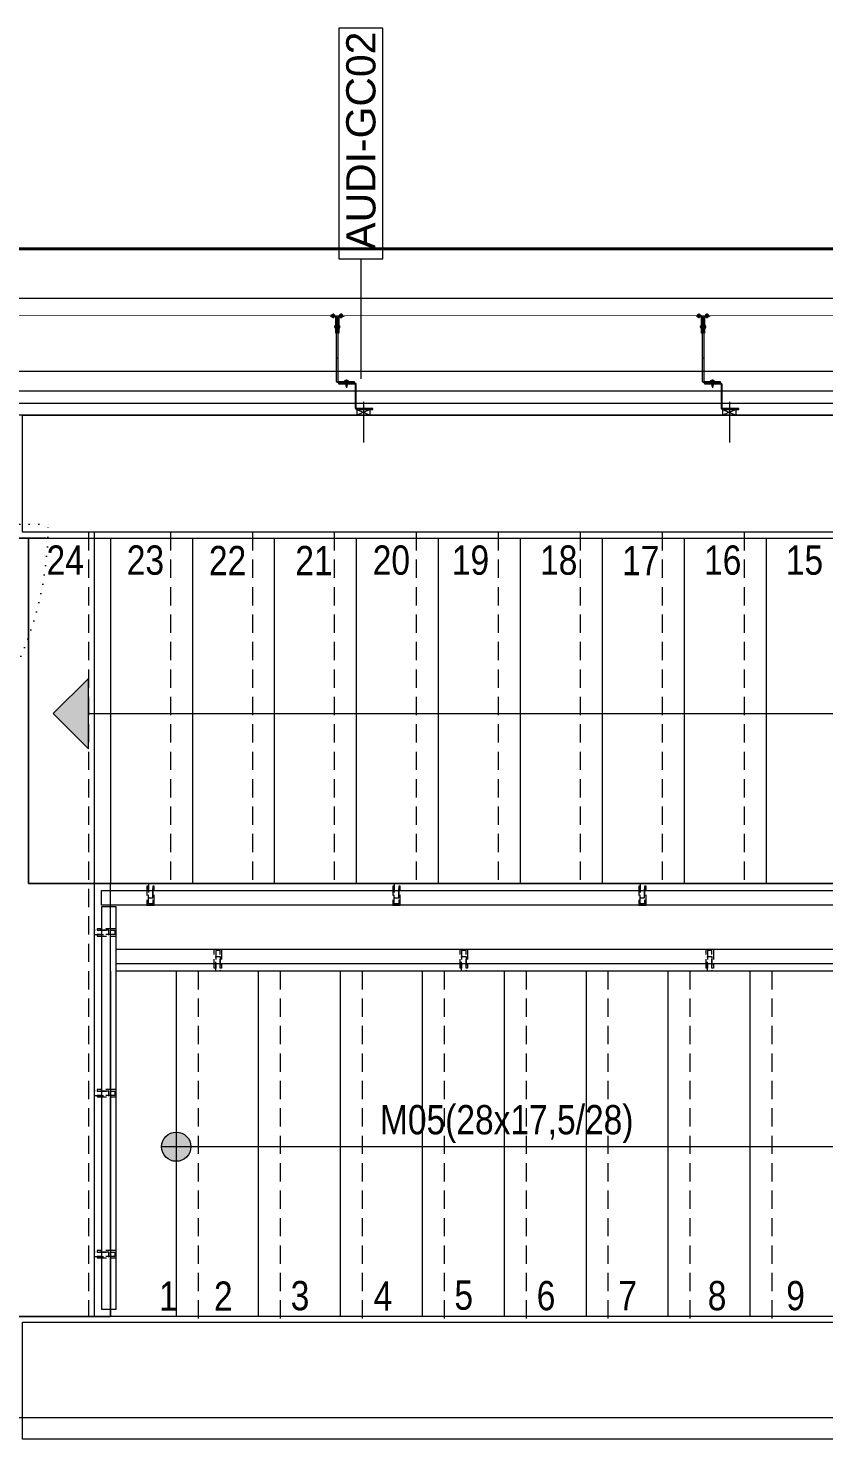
# Model space of a CAD drawing. Extents: x -1299 to 23780, y -3010 to 8106.
# Drawn here: x 22139.4 to 22411.3, y 2477.2 to 2957.3 of the extents above; entities that cross this region are included whole.
import ezdxf
from ezdxf.enums import TextEntityAlignment as Align

# ---------------------------------------------------------------- set-up
doc = ezdxf.new("R2010")
doc.units = 0
doc.header["$LTSCALE"] = 25
doc.header["$MEASUREMENT"] = 0
for name, pattern in [('DOT2', [0.125, 0, -0.125]), ('HIDDEN', [0.375, 0.25, -0.125]), ('HIDDEN2', [4.7625, 3.175, -1.5875])]:
    doc.linetypes.add(name, pattern=pattern)
doc.layers.get('0').update_dxf_attribs({"color": 9, "lineweight": 9})
for name, color, linetype, lineweight in [('01', 9, 'Continuous', 9), ('06B', 9, 'Continuous', 9), ('06C', 9, 'Continuous', 9), ('06D', 9, 'Continuous', 9), ('10', 9, 'Continuous', 9), ('14', 9, 'Continuous', 9), ('19', 9, 'Continuous', 9), ('19D', 9, 'DOT2', 9), ('20', 9, 'DOT2', 9), ('21', 9, 'Continuous', 9), ('22', 8, 'Continuous', 9), ('33', 9, 'BATTING', 9), ('35', 9, 'Continuous', 9), ('40B', 9, 'Continuous', 9)]:
    doc.layers.add(name, color=color, linetype=linetype, lineweight=lineweight)
doc.styles.add('Arial', font='arial.ttf', dxfattribs={"height": 2.5})
doc.styles.add('MuuM_TEXT-STANDART', font='ARIALN.TTF')
doc.linetypes.add('BATTING', pattern='A,0.0001,-0.1,[134,ltypeshp.shx,S=0.1,R=0,X=-0.1,Y=0],-0.2,[134,ltypeshp.shx,S=0.1,R=180,X=0.1,Y=0],-0.1', length=0.4001)

# ---------------------------------------------------------------- blocks, each defined once
blk = doc.blocks.new('0_wallno')
blk.add_lwpolyline([(-7.84, 1.5), (7.942, 1.5), (7.942, -1.5), (-7.84, -1.5)], close=True)
blk.add_lwpolyline([(7.942, 0), (16.132, 0)])
at = {"style": 'Arial'}
blk.add_attdef('GENISLIK', text='', height=2, dxfattribs=at).set_placement((8.442, 0), align=Align.BOTTOM_LEFT)
blk.add_attdef('DUVARNO', text='', height=2, dxfattribs=at).set_placement((0, 0), align=Align.MIDDLE_CENTER)
blk.add_attdef('YUKSEKLIK', text='', height=2, dxfattribs=at).set_placement((8.442, -0.5), align=Align.TOP_LEFT)
blk = doc.blocks.new('KAPI KODLARI ÇATI KATI')
at = {"layer": '22'}
ref = blk.add_blockref('0_wallno', (22253.06, 2918.09), dxfattribs=dict(at, xscale=-5, yscale=5, zscale=5, rotation=90))
ref.add_attrib('DUVARNO', 'AUDI-GC02', dxfattribs={"layer": '0', "height": 10, "rotation": 90, "style": 'Arial'}).set_placement((22253.06, 2918.83), align=Align.MIDDLE_CENTER)
blk = doc.blocks.new('*U11')
at = {"ltscale": 15}
for p, q in [((-24.9, 0.9), (-25.7, 0)), ((-24.9, -0.9), (-25.7, 0)), ((-22.9, 1.5), (-24.9, 0.9)), ((-22.9, 1.5), (-22.9, -1.5)), ((-21.2, -2.7), (-18.1, 2.8)), ((-21, -2.7), (-17.9, 2.7)), ((-19.7, -2.7), (-16.6, 2.8)), ((-19.5, -2.7), (-16.4, 2.7)), ((-18.5, 1.5), (-18.3, 2)), ((-18.2, -2.7), (-15.1, 2.8)), ((-18, -2.7), (-14.9, 2.7)), ((-17, 1.5), (-16.8, 2)), ((-16.7, -2.7), (-13.6, 2.8)), ((-16.5, -2.7), (-13.4, 2.7)), ((-15.5, 1.5), (-15.3, 2)), ((-15.2, -2.7), (-12.1, 2.8)), ((-15, -2.7), (-11.9, 2.7)), ((-14, 1.5), (-13.8, 2)), ((-13.7, -2.7), (-10.6, 2.8)), ((-13.5, -2.7), (-10.4, 2.7)), ((-12.5, 1.5), (-12.3, 2)), ((-12.2, -2.7), (-9.1, 2.8)), ((-12, -2.7), (-8.9, 2.7)), ((-11, 1.5), (-10.8, 2)), ((-10.7, -2.7), (-7.6, 2.8)), ((-10.5, -2.7), (-7.4, 2.7)), ((-9.5, 1.5), (-9.3, 2)), ((-9.2, -2.7), (-6.1, 2.8)), ((-9, -2.7), (-5.9, 2.7)), ((-8, 1.5), (-7.8, 2)), ((-7.7, -2.7), (-4.6, 2.8)), ((-7.5, -2.7), (-4.4, 2.7)), ((-6.5, 1.5), (-6.3, 2)), ((-6.2, -2.7), (-3.1, 2.8)), ((-6, -2.7), (-2.9, 2.7)), ((-5, 1.5), (-4.8, 2)), ((-4.7, -2.7), (-1.6, 2.8)), ((-4.5, -2.7), (-1.4, 2.7)), ((-3.5, 1.5), (-3.3, 2)), ((-2, 1.5), (-1.8, 2)), ((-0.5, 4.2), (-1.5, 1.5)), ((0, 0.5), (-0.6, 0.5)), ((-24.9, -0.9), (-22.9, -1.5)), ((-8.6, -1.5), (-22.9, -1.5)), ((-21.2, -2.7), (-20.9, -1.5)), ((-20.3, -1.5), (-19.1, -1.5)), ((-19.7, -2.7), (-19.4, -1.5)), ((-18.8, -1.5), (-17.6, -1.5)), ((-18.2, -2.7), (-17.9, -1.5)), ((-17.3, -1.5), (-16.1, -1.5)), ((-16.7, -2.7), (-16.4, -1.5)), ((-15.8, -1.5), (-14.6, -1.5)), ((-15.2, -2.7), (-14.9, -1.5)), ((-14.3, -1.5), (-13.1, -1.5)), ((-13.7, -2.7), (-13.4, -1.5)), ((-12.8, -1.5), (-11.6, -1.5)), ((-12.2, -2.7), (-11.9, -1.5)), ((-11.3, -1.5), (-10.1, -1.5)), ((-10.7, -2.7), (-10.4, -1.5)), ((-9.8, -1.5), (-8.6, -1.5)), ((-9.2, -2.7), (-8.9, -1.5)), ((-8.3, -1.5), (-7.1, -1.5)), ((-7.7, -2.7), (-7.4, -1.5)), ((-6.8, -1.5), (-5.6, -1.5)), ((-6.2, -2.7), (-5.9, -1.5)), ((-5.3, -1.5), (-4.1, -1.5)), ((-4.7, -2.7), (-4.4, -1.5)), ((-3.8, -1.5), (-2.1, -1.5)), ((-0.5, -4.2), (-1.5, -1.5)), ((0, -0.5), (-0.6, -0.5))]:
    blk.add_line(p, q, dxfattribs=at)
for p, q in [((-6.9, 1.5), (-22.9, 1.5)), ((-17.4, 1.5), (-18.6, 1.5)), ((-15.9, 1.5), (-17.1, 1.5)), ((-14.4, 1.5), (-15.6, 1.5)), ((-12.9, 1.5), (-14.1, 1.5)), ((-11.4, 1.5), (-12.6, 1.5)), ((-9.9, 1.5), (-11.1, 1.5)), ((-8.4, 1.5), (-9.6, 1.5)), ((-6.9, 1.5), (-8.1, 1.5)), ((-5.4, 1.5), (-6.6, 1.5)), ((-3.9, 1.5), (-5.1, 1.5)), ((-2.4, 1.5), (-3.6, 1.5)), ((-1.5, 1.5), (-2.1, 1.5)), ((0, 0.5), (0, 4.1)), ((-1.5, -1.5), (-2.1, -1.5)), ((0, -0.5), (0, -4.1))]:
    blk.add_line(p, q)
for centre, radius, start, end in [((-26, 3.9), 3.92, 274.361, 322.1025), ((-26, -3.9), 3.92, 37.8975, 85.639), ((-18, 2.8), 0.0971, 330.3204, 150.3204), ((-16.5, 2.8), 0.0971, 330.3204, 150.3204), ((-15, 2.8), 0.0971, 330.3204, 150.3204), ((-13.5, 2.8), 0.0971, 330.3204, 150.3204), ((-12, 2.8), 0.0971, 330.3204, 150.3204), ((-10.5, 2.8), 0.0971, 330.3204, 150.3204), ((-9, 2.8), 0.0971, 330.3204, 150.3204), ((-7.5, 2.8), 0.0971, 330.3204, 150.3204), ((-6, 2.8), 0.0971, 330.3204, 150.3204), ((-4.5, 2.8), 0.0971, 330.3204, 150.3204), ((-3, 2.8), 0.0971, 330.3204, 150.3204), ((-1.5, 2.8), 0.0971, 330.3204, 150.3204), ((-0.6, 0), 0.486, 90, 270), ((-0.3, 4.1), 0.25, 0, 150.0864), ((-21.1, -2.7), 0.0971, 150.3204, 330.3204), ((-19.6, -2.7), 0.0971, 150.3204, 330.3204), ((-18.1, -2.7), 0.0971, 150.3204, 330.3204), ((-16.6, -2.7), 0.0971, 150.3204, 330.3204), ((-15.1, -2.7), 0.0971, 150.3204, 330.3204), ((-13.6, -2.7), 0.0971, 150.3204, 330.3204), ((-12.1, -2.7), 0.0971, 150.3204, 330.3204), ((-10.6, -2.7), 0.0971, 150.3204, 330.3204), ((-9.1, -2.7), 0.0971, 150.3204, 330.3204), ((-7.6, -2.7), 0.0971, 150.3204, 330.3204), ((-6.1, -2.7), 0.0971, 150.3204, 330.3204), ((-4.6, -2.7), 0.0971, 150.3204, 330.3204), ((-0.3, -4.1), 0.25, 209.9136, 0)]:
    blk.add_arc(centre, radius, start, end, dxfattribs=at)
blk = doc.blocks.new('conta')
at = {"ltscale": 10}
for p, q in [((-2649.88, 5344.46), (-2649.78, 5344.3)), ((-2649.87, 5345.53), (-2649.81, 5345.61)), ((-2649.72, 5345.4), (-2649.28, 5345.4)), ((-2649.25, 5345.41), (-2649.09, 5345.51)), ((-2648.83, 5344.87), (-2648.56, 5345.24)), ((-2648.77, 5345.12), (-2648.63, 5345.3)), ((-2648.56, 5345.31), (-2648.56, 5345.31)), ((-2649.78, 5344.3), (-2649.74, 5344.3)), ((-2648.97, 5344.05), (-2648.78, 5343.8)), ((-2648.87, 5344.09), (-2648.7, 5343.86)), ((-2648.71, 5343.79), (-2648.71, 5343.79))]:
    blk.add_line(p, q, dxfattribs=at)
for centre, radius, start, end in [((-2653.03, 5345), 3.19, 350.46739, 8.93723), ((-2649.87, 5344.47), 0.02, 170.46739, 213.74513), ((-2649.83, 5345.5), 0.05, 140.63452, 188.93723), ((-2649.74, 5345.58), 0.0696, 22.24275, 159.25804), ((-2650.94, 5345.01), 1.24, 340.33821, 16.77718), ((-2649.74, 5344.58), 0.03, 160.33821, 273.26661), ((-2649.72, 5345.37), 0.03, 90, 196.77718), ((-2649.56, 5341.55), 3.01, 80.43616, 93.26661), ((-2649.28, 5345.45), 0.05, 270, 303.00619), ((-2649.22, 5344.14), 0.231, 353.95711, 81.90038), ((-2649.08, 5345.49), 0.03, 4.79721, 123.00619), ((-2649.06, 5344.54), 0.03, 260.43616, 338.70659), ((-2650.22, 5344.99), 1.27, 338.70659, 23.04177), ((-2649.01, 5345.57), 0.05, 18.79511, 42.1429), ((-2651.17, 5344.83), 2.33, 7.58966, 18.79511), ((-2658.2, 5345.19), 9.36, 353.68569, 357.8537), ((-2648.81, 5345.15), 0.05, 187.58966, 322.73473), ((-2648.79, 5344.84), 0.05, 142.73473, 180.2669), ((-2648.59, 5345.27), 0.05, 52.73473, 142.73473), ((-2648.59, 5345.27), 0.05, 322.73473, 52.73473), ((-2648.89, 5344.11), 0.1, 173.95711, 217.26527), ((-2648.79, 5344.15), 0.1, 173.68569, 217.26527), ((-2648.74, 5343.83), 0.05, 217.26527, 307.26527), ((-2648.74, 5343.83), 0.05, 307.26527, 37.26527)]:
    blk.add_arc(centre, radius, start, end, dxfattribs=at)
for points, knots in [([(-2649.74, 5344.31), (-2649.74, 5344.34), (-2649.7, 5344.52), (-2649.59, 5344.33), (-2649.34, 5344.36), (-2649.23, 5344.37), (-2649.18, 5344.37)], [0, 0, 0, 0, 0.1008757, 0.3841126, 0.5436166, 0.6906785, 0.6906785, 0.6906785, 0.6906785]), ([(-2648.98, 5345.6), (-2649, 5345.63), (-2649.09, 5345.71), (-2649.23, 5345.44), (-2649.32, 5345.74), (-2649.39, 5345.46), (-2649.51, 5345.75), (-2649.59, 5345.5), (-2649.65, 5345.57), (-2649.68, 5345.61)], [0.0086373, 0.0086373, 0.0086373, 0.0086373, 0.1097304, 0.3133405, 0.4430081, 0.5658764, 0.7165186, 0.8527974, 0.9648495, 0.9648495, 0.9648495, 0.9648495])]:
    blk.add_open_spline(points, degree=3, knots=knots, dxfattribs=at)
blk = doc.blocks.new('p-yn_sackasa')
at = {"layer": '10', "linetype": 'Continuous'}
for p, q in [((0, 6.16), (0, 6.9)), ((0.01, 6.9), (0.01, 6.15)), ((0.14, 6.9), (0.14, 6.16)), ((0.15, 6.9), (0.15, 6.16)), ((2.69, 7.16), (0.26, 7.16)), ((2.69, 7.15), (0.26, 7.15)), ((2.69, 7.02), (0.26, 7.02)), ((0.26, 7.01), (2.69, 7.01)), ((0.26, 6.05), (0.76, 6.05)), ((0.75, 6.04), (0.26, 6.04)), ((0.26, 5.91), (0.75, 5.91)), ((0.76, 5.9), (0.26, 5.9)), ((0.75, 5.91), (0.75, 6.04)), ((0.76, 5.9), (0.76, 6.05)), ((2.8, 3.29), (2.8, 6.9)), ((2.81, 3.29), (2.81, 6.9)), ((2.94, 3.29), (2.94, 6.9)), ((2.95, 3.29), (2.95, 6.9)), ((-2.19, 0), (-2.19, -0.15)), ((0.67, -0.71), (0.67, 2.27)), ((0.69, -0.71), (0.69, 2.27)), ((0.81, -0.71), (0.81, 2.27)), ((0.83, -0.71), (0.83, 2.27)), ((0.92, 2.33), (0.95, 2.32)), ((0.93, 2.34), (0.95, 2.33)), ((1.01, 2.46), (0.99, 2.47)), ((0.99, 2.46), (1.01, 2.45)), ((1.11, 2.52), (1.11, 3.73)), ((1.12, 2.52), (1.12, 3.73)), ((1.25, 3.73), (1.25, 2.52)), ((1.26, 2.52), (1.26, 3.73)), ((1.37, 3.98), (2.49, 3.98)), ((2.49, 3.97), (1.37, 3.97)), ((1.37, 3.84), (2.49, 3.84)), ((2.49, 3.83), (1.37, 3.83)), ((2.6, 3.69), (2.5, 3.36)), ((2.51, 3.35), (2.61, 3.69)), ((2.73, 3.65), (2.63, 3.32)), ((2.74, 3.64), (2.64, 3.31)), ((-2.95, -0.25), (-2.95, -1.75)), ((-2.94, -1.75), (-2.94, -0.25)), ((-2.81, -0.25), (-2.81, -1.75)), ((-2.8, -0.25), (-2.8, -1.75)), ((-2.19, 0), (-2.7, 0)), ((-2.2, -0.01), (-2.7, -0.01)), ((-2.2, -0.14), (-2.7, -0.14)), ((-2.19, -0.15), (-2.7, -0.15)), ((1.01, -1.85), (-2.7, -1.85)), ((1.01, -1.86), (-2.7, -1.86)), ((-2.7, -1.99), (1.01, -1.99)), ((1.01, -2), (-2.7, -2)), ((-2.2, -0.14), (-2.2, -0.01)), ((0.92, -0.77), (0.95, -0.76)), ((0.93, -0.78), (0.95, -0.77)), ((0.99, -0.89), (1.01, -0.88)), ((1.01, -0.89), (0.99, -0.91)), ((1.11, -0.96), (1.11, -1.75)), ((1.12, -0.96), (1.12, -1.75)), ((1.25, -0.96), (1.25, -1.75)), ((1.26, -0.96), (1.26, -1.75))]:
    blk.add_line(p, q, dxfattribs=at)
for points in [[(0.15, 2.14), (0.67, 2.14), (0.67, -0.54), (0.15, -0.54)], [(0.15, 2.14), (0.41, 2.14), (0.41, -0.54), (0.15, -0.54)]]:
    blk.add_lwpolyline(points, close=True, dxfattribs=at)
for centre, radius, start, end in [((0.26, 6.9), 0.261, 90, 180), ((0.26, 6.16), 0.261, 180, 270), ((0.26, 6.9), 0.249, 90, 180), ((0.26, 6.16), 0.249, 181.345, 271.3502), ((0.26, 6.9), 0.122, 90, 180), ((0.26, 6.16), 0.122, 180, 270), ((0.26, 6.9), 0.11, 90, 180), ((0.26, 6.16), 0.11, 180, 270), ((2.69, 6.9), 0.261, 0, 90), ((2.69, 6.9), 0.249, 0, 90), ((2.69, 6.9), 0.122, 0, 90), ((2.69, 6.9), 0.11, 0, 90), ((0.89, 2.27), 0.219, 63.2153, 180), ((0.89, 2.27), 0.206, 63.2169, 180), ((0.89, 2.27), 0.0801, 63.215, 180), ((0.89, 2.27), 0.0674, 63.2144, 180), ((1.04, 2.52), 0.206, 243.2197, 0), ((1.04, 2.52), 0.219, 243.2148, 0), ((1.04, 2.52), 0.0801, 243.2203, 0), ((1.04, 2.52), 0.0674, 243.2129, 0), ((1.37, 3.73), 0.253, 90, 180), ((1.37, 3.73), 0.24, 90, 180), ((1.37, 3.73), 0.114, 90, 180), ((1.37, 3.73), 0.101, 90, 180), ((2.49, 3.72), 0.261, 342.8602, 90), ((2.49, 3.72), 0.249, 342.8613, 90), ((2.49, 3.72), 0.122, 342.8607, 90), ((2.49, 3.72), 0.11, 342.8621, 90), ((2.72, 3.29), 0.232, 162.8601, 0), ((2.72, 3.29), 0.219, 162.8613, 0), ((2.72, 3.29), 0.0927, 162.8605, 0), ((2.72, 3.29), 0.0801, 162.8624, 0), ((-2.7, -0.25), 0.253, 90, 180), ((-2.7, -1.75), 0.253, 180, 270), ((-2.7, -0.25), 0.24, 90, 180), ((-2.7, -1.75), 0.24, 180, 270), ((-2.7, -0.25), 0.114, 90, 180), ((-2.7, -1.75), 0.114, 180, 270), ((-2.7, -0.25), 0.101, 90, 180), ((-2.7, -1.75), 0.101, 180, 270), ((0.89, -0.71), 0.219, 180, 296.785), ((0.89, -0.71), 0.206, 180, 296.7851), ((0.89, -0.71), 0.0801, 180, 296.785), ((0.89, -0.71), 0.0674, 180, 180.5245), ((0.89, -0.71), 0.0674, 180, 296.7871), ((1.04, -0.96), 0.219, 0, 116.7854), ((1.04, -0.96), 0.206, 0, 116.7836), ((1.04, -0.96), 0.0801, 0, 116.7811), ((1.04, -0.96), 0.0674, 0, 116.7871), ((1.01, -1.75), 0.114, 270, 0), ((1.01, -1.75), 0.24, 270, 0), ((1.01, -1.75), 0.101, 270, 0), ((1.01, -1.75), 0.253, 270, 0)]:
    blk.add_arc(centre, radius, start, end, dxfattribs=at)
at = {"layer": '10', "xscale": 0.0842696629213483, "yscale": 0.0842696629213483, "zscale": 0.0842696629213483}
blk.add_blockref('*U11', (0.95, 1.35), dxfattribs=at)
at = {"layer": '14', "xscale": -0.7887640449438696, "yscale": 0.7887640449438696, "zscale": 0.7887640449438204, "rotation": 90}
blk.add_blockref('conta', (4217.78, -2086.42), dxfattribs=at)
blk = doc.blocks.new('*U425')
at = {"layer": '06D'}
for points in [[(12.5, 9.56), (11.87, 9.56), (11.87, 13.56, -0.414214), (12.25, 13.93), (17.75, 13.93, -0.414214), (18.12, 13.56), (18.12, 9.56), (17.5, 9.56)], [(111.5, 9.56), (112.12, 9.56), (112.12, 13.56, 0.414214), (111.75, 13.93), (106.25, 13.93, 0.414214), (105.87, 13.56), (105.87, 9.56), (106.5, 9.56)]]:
    blk.add_lwpolyline(points, format="xyb", dxfattribs=at)
for points in [[(12.5, 10.94), (17.5, 10.94), (17.5, 3.44), (12.5, 3.44)], [(105.87, 13.31), (18.12, 13.31), (18.12, 10.18), (105.87, 10.18)], [(111.5, 12.06), (106.5, 12.06), (106.5, 3.44), (111.5, 3.44)]]:
    blk.add_lwpolyline(points, close=True, dxfattribs=at)
for points in [[(12.8, -2.56), (12.8, -3.81), (17.2, -3.81), (17.2, -2.56), (12.8, -2.56)], [(13.87, -3.81), (13.87, -10.06), (28.87, -10.06), (28.87, -8.19), (16.12, -8.19), (16.12, -8.19), (16.12, -3.81), (13.87, -3.81)]]:
    blk.add_lwpolyline(points, dxfattribs=at)
at = {"layer": '10', "ltscale": 10}
for p, q in [((5, 0.68), (6, 1.33)), ((5, 0.68), (6, 1.33)), ((6, 0.28), (5, 0.28)), ((6, 0.28), (5, 0.28)), ((6, 0.08), (5, 0.08)), ((6, 0.08), (5, 0.08)), ((6, 1.76), (6, 1.33)), ((6.3, 1.76), (6, 1.76)), ((6, 1.76), (6, 1.33)), ((6.3, 1.76), (6, 1.76)), ((6, 1.33), (6, -0.17)), ((6, 1.33), (6, -0.17)), ((6.3, -2.19), (6.3, 3.34)), ((6.3, 1.33), (6.3, 1.76)), ((6.3, 1.33), (6.3, 1.76)), ((6.3, -0.17), (6.3, 1.33)), ((6.3, -0.17), (6.3, 1.33)), ((117.6, 3.44), (6.4, 3.44)), ((6.45, -2.29), (6.45, 3.24)), ((117.5, 3.29), (6.5, 3.29)), ((117.55, -2.29), (117.55, 3.24)), ((117.7, -2.19), (117.7, 3.34)), ((117.7, 1.76), (117.7, 0.26)), ((118, 1.76), (117.7, 1.76)), ((117.7, 0.26), (117.7, -0.17)), ((118, 0.26), (118, 1.76)), ((118, 1.51), (119, 1.51)), ((118, 1.31), (119, 1.31)), ((119, 0.91), (118, 0.26)), ((118, -0.17), (118, 0.26)), ((4.3, -2.46), (4.3, -2.34)), ((4.4, -2.24), (6.25, -2.24)), ((119.6, -2.56), (4.4, -2.56)), ((4.45, -2.41), (4.45, -2.39)), ((4.45, -2.39), (6.35, -2.39)), ((119.54, -2.41), (4.45, -2.41)), ((6, -0.17), (6.3, -0.17)), ((6, -0.17), (6.3, -0.17)), ((119.54, -2.39), (117.65, -2.39)), ((117.7, -0.17), (118, -0.17)), ((119.6, -2.24), (117.75, -2.24)), ((119.55, -2.41), (119.55, -2.39)), ((119.7, -2.46), (119.7, -2.34)), ((120.84, -2), (120.84, -2.43)), ((120.84, -2), (120.84, -2.43)), ((121.05, -2), (121.05, -2.43)), ((121.05, -2), (121.05, -2.43)), ((121.22, -2.16), (121.05, -2.16)), ((121.22, -2.16), (121.05, -2.16)), ((121.22, -2.16), (121.22, -2.29)), ((121.22, -2.16), (121.22, -2.29)), ((121.6, -2.73), (121.73, -2.62)), ((121.6, -2.73), (121.73, -2.62))]:
    blk.add_line(p, q, dxfattribs=at)
blk.add_circle((120.95, -3.26), 0.843, dxfattribs=at)
blk.add_circle((120.95, -3.26), 0.843, dxfattribs=at)
for centre, radius, start, end in [((6.44, 3.3), 0.141, 104.9271, 165.0729), ((117.5, 3.24), 0.05, 0, 90), ((117.6, 3.34), 0.1, 0, 90), ((4.4, -2.34), 0.1, 90, 180), ((4.4, -2.46), 0.1, 180, 270), ((4.45, -2.39), 0.005, 90, 180), ((4.45, -2.41), 0.005, 180, 270), ((6.25, -2.19), 0.05, 270, 0), ((6.35, -2.29), 0.1, 270, 0), ((117.65, -2.29), 0.1, 180, 270), ((117.75, -2.19), 0.05, 180, 270), ((119.54, -2.39), 0.005, 0, 90), ((119.54, -2.41), 0.005, 270, 360), ((119.6, -2.34), 0.1, 0, 90), ((119.6, -2.46), 0.1, 270, 0), ((120.42, -2.26), 0.302, 285.5524, 60.0315), ((120.42, -2.26), 0.302, 285.5524, 60.0315), ((120.42, -2.26), 0.428, 336.352, 37.621), ((120.42, -2.26), 0.428, 336.352, 37.621), ((120.95, -3.26), 1.01, 39.4092, 74.2861), ((120.95, -3.26), 1.01, 39.4092, 74.2861)]:
    blk.add_arc(centre, radius, start, end, dxfattribs=at)
at = {"layer": '20'}
blk.add_lwpolyline([(119.7, -2.4), (119.7, -121.8, -0.421209), (4.3, -2.4, 1)], format="xyb", dxfattribs=at)
at = {"layer": '33', "ltscale": 0.25}
blk.add_lwpolyline([(117.55, 0.48), (6.45, 0.48)], dxfattribs=at)
blk.add_blockref('p-yn_sackasa', (4, 0))
at = {"xscale": -1}
blk.add_blockref('p-yn_sackasa', (120, 0), dxfattribs=at)
blk = doc.blocks.new('p- alum kaplama profil')
at = {"lineweight": 13}
blk.add_lwpolyline([(7.12, 12.59), (7.12, 26.49)], dxfattribs=at)
at = {"lineweight": 18}
blk.add_lwpolyline([(4.09, 6.16), (-1.41, 6.16), (-1.41, 6.46), (4.09, 6.46, 0.414214), (4.29, 6.66), (4.29, 14.66, -0.414214), (4.79, 15.16), (10.29, 15.16), (10.29, 14.86), (4.79, 14.86, 0.414214), (4.59, 14.66), (4.59, 6.66, -0.414214)], format="xyb", close=True, dxfattribs=at)
at = {"lineweight": 5}
blk.add_lwpolyline([(9.44, 15.16), (4.79, 15.16), (4.79, 17.16), (9.44, 17.16)], close=True, dxfattribs=at)
for points in [[(4.79, 15.16), (9.44, 17.16)], [(9.44, 15.16), (4.79, 17.16)]]:
    blk.add_lwpolyline(points, dxfattribs=at)
blk.add_lwpolyline([(-2.06, 5.56), (-2.06, -2.34), (-2.06, -15.69), (-1.66, -15.69), (-1.66, -2.34), (-1.66, 5.56), (-1.66, 5.56), (-1.66, 5.57), (-1.66, 5.57), (-1.66, 5.58), (-1.66, 5.58), (-1.65, 5.59), (-1.65, 5.59), (-1.65, 5.59), (-1.65, 5.6), (-1.65, 5.6), (-1.64, 5.61), (-1.64, 5.61), (-1.64, 5.62), (-1.64, 5.62), (-1.63, 5.62), (-1.63, 5.63), (-1.63, 5.63), (-1.62, 5.63), (-1.62, 5.64), (-1.61, 5.64), (-1.61, 5.64), (-1.61, 5.64), (-1.6, 5.65), (-1.6, 5.65), (-1.59, 5.65), (-1.59, 5.65), (-1.58, 5.65), (-1.58, 5.65), (-1.57, 5.66), (-1.57, 5.66), (-1.56, 5.66), (-1.56, 5.66), (3.94, 5.66), (3.94, 6.06), (-1.56, 6.06), (-1.58, 6.06), (-1.61, 6.05), (-1.63, 6.05), (-1.66, 6.05), (-1.68, 6.04), (-1.7, 6.03), (-1.73, 6.03), (-1.75, 6.02), (-1.77, 6.01), (-1.79, 6), (-1.82, 5.99), (-1.84, 5.97), (-1.86, 5.96), (-1.88, 5.94), (-1.89, 5.93), (-1.91, 5.91), (-1.93, 5.89), (-1.95, 5.87), (-1.96, 5.85), (-1.97, 5.83), (-1.99, 5.81), (-2, 5.79), (-2.01, 5.77), (-2.02, 5.75), (-2.03, 5.72), (-2.04, 5.7), (-2.04, 5.68), (-2.05, 5.65), (-2.05, 5.63), (-2.06, 5.61), (-2.06, 5.58)], close=True)
blk.add_lwpolyline([(-1.66, -2.34), (-2.06, -2.34)])
for points in [[(-2.36, -10.84), (-2.36, -16.39), (-2.36, -16.39, -0.414214), (-2.51, -16.54), (-2.51, -16.54), (-4.06, -16.54), (-4.06, -16.84), (-2.51, -16.84), (-2.51, -16.84, 0.414214), (-2.06, -16.39), (-2.06, -10.84)], [(-1.36, -10.84), (-1.66, -10.84), (-1.66, -16.39, 0.414214), (-1.21, -16.84), (-1.21, -16.84), (0.34, -16.84), (0.34, -16.54), (-1.21, -16.54), (-1.21, -16.54, -0.414214), (-1.36, -16.39), (-1.36, -16.39)]]:
    blk.add_lwpolyline(points, format="xyb", close=True)
for points in [[(0.67, 5.66, -10), (1.91, 5.66, -10)], [(0.67, 5.66, -10), (0.67, 5.64, -10), (0.67, 5.62, -10), (0.67, 5.6, -10), (0.68, 5.58, -10), (0.68, 5.56, -10), (0.69, 5.54, -10), (0.69, 5.52, -10), (0.7, 5.5, -10), (0.7, 5.48, -10), (0.71, 5.46, -10), (0.72, 5.45, -10), (0.73, 5.43, -10), (0.74, 5.41, -10), (0.75, 5.4, -10), (0.76, 5.38, -10), (0.77, 5.36, -10), (0.79, 5.35, -10), (0.8, 5.33, -10), (0.81, 5.32, -10), (0.83, 5.31, -10), (0.84, 5.29, -10), (0.86, 5.28, -10), (0.87, 5.27, -10), (0.89, 5.26, -10), (0.91, 5.25, -10), (0.92, 5.24, -10), (0.94, 5.23, -10), (0.96, 5.22, -10), (0.98, 5.21, -10), (1, 5.21, -10), (1.02, 5.2, -10), (1.03, 5.2, -10)], [(0.96, 5.66, -10), (0.97, 5.66, -10), (0.97, 5.66, -10), (0.97, 5.66, -10), (0.98, 5.66, -10), (0.98, 5.66, -10), (0.99, 5.66, -10), (0.99, 5.66, -10), (1, 5.66, -10), (1, 5.67, -10), (1, 5.67, -10), (1.01, 5.67, -10), (1.01, 5.67, -10), (1.01, 5.67, -10), (1.02, 5.68, -10), (1.02, 5.68, -10), (1.02, 5.68, -10), (1.03, 5.69, -10), (1.03, 5.69, -10), (1.03, 5.69, -10), (1.04, 5.7, -10), (1.04, 5.7, -10), (1.04, 5.7, -10), (1.04, 5.71, -10), (1.04, 5.71, -10), (1.05, 5.72, -10), (1.05, 5.72, -10), (1.05, 5.72, -10), (1.05, 5.73, -10), (1.05, 5.73, -10), (1.05, 5.74, -10), (1.05, 5.74, -10), (1.05, 5.75, -10)], [(1.61, 6.87, -10), (0.98, 6.96, -10)], [(1.33, 5.85, -10), (0.98, 5.88, -10)], [(1.56, 7.05, -10), (1.02, 7.13, -10)], [(1.03, 5.2, -10), (1.04, 5.2, -10), (1.05, 5.19, -10), (1.05, 5.19, -10), (1.06, 5.19, -10), (1.06, 5.19, -10), (1.07, 5.19, -10), (1.07, 5.19, -10), (1.08, 5.19, -10), (1.08, 5.19, -10), (1.09, 5.19, -10), (1.09, 5.18, -10), (1.1, 5.18, -10), (1.1, 5.18, -10), (1.11, 5.18, -10), (1.11, 5.18, -10), (1.12, 5.18, -10), (1.12, 5.18, -10), (1.13, 5.18, -10), (1.13, 5.18, -10), (1.14, 5.18, -10), (1.15, 5.18, -10), (1.15, 5.18, -10), (1.16, 5.17, -10), (1.16, 5.17, -10), (1.17, 5.17, -10), (1.17, 5.17, -10), (1.18, 5.17, -10), (1.18, 5.17, -10), (1.19, 5.17, -10), (1.19, 5.17, -10), (1.2, 5.17, -10), (1.2, 5.17, -10)], [(1.05, 6.91, -10), (1.29, 7.56, -10)], [(1.05, 5.83, -10), (1.05, 6.01, -10)], [(1.05, 5.75, -10), (1.05, 5.83, -10)], [(1.2, 5.17, -10), (1.2, 5.2, -10)], [(1.38, 5.2, -10), (1.2, 5.2, -10)], [(1.29, 4.93, -10), (1.29, 7.8, -10)], [(1.53, 6.82, -10), (1.29, 7.56, -10)], [(1.29, 6.16, -10), (1.29, 6.26, -10)], [(1.38, 5.17, -10), (1.38, 5.2, -10)], [(1.38, 5.17, -10), (1.38, 5.17, -10), (1.39, 5.17, -10), (1.39, 5.17, -10), (1.4, 5.17, -10), (1.41, 5.17, -10), (1.41, 5.17, -10), (1.42, 5.17, -10), (1.42, 5.17, -10), (1.43, 5.17, -10), (1.43, 5.18, -10), (1.44, 5.18, -10), (1.44, 5.18, -10), (1.45, 5.18, -10), (1.45, 5.18, -10), (1.46, 5.18, -10), (1.46, 5.18, -10), (1.47, 5.18, -10), (1.47, 5.18, -10), (1.48, 5.18, -10), (1.48, 5.18, -10), (1.49, 5.18, -10), (1.5, 5.19, -10), (1.5, 5.19, -10), (1.51, 5.19, -10), (1.51, 5.19, -10), (1.52, 5.19, -10), (1.52, 5.19, -10), (1.53, 5.19, -10), (1.53, 5.19, -10), (1.54, 5.19, -10), (1.54, 5.2, -10), (1.55, 5.2, -10)], [(1.53, 5.75, -10), (1.53, 5.92, -10)], [(1.53, 5.75, -10), (1.53, 5.74, -10), (1.53, 5.74, -10), (1.53, 5.73, -10), (1.53, 5.73, -10), (1.53, 5.72, -10), (1.54, 5.72, -10), (1.54, 5.72, -10), (1.54, 5.71, -10), (1.54, 5.71, -10), (1.54, 5.7, -10), (1.54, 5.7, -10), (1.55, 5.7, -10), (1.55, 5.69, -10), (1.55, 5.69, -10), (1.55, 5.69, -10), (1.56, 5.68, -10), (1.56, 5.68, -10), (1.56, 5.68, -10), (1.57, 5.67, -10), (1.57, 5.67, -10), (1.58, 5.67, -10), (1.58, 5.67, -10), (1.58, 5.67, -10), (1.59, 5.66, -10), (1.59, 5.66, -10), (1.6, 5.66, -10), (1.6, 5.66, -10), (1.6, 5.66, -10), (1.61, 5.66, -10), (1.61, 5.66, -10), (1.62, 5.66, -10), (1.62, 5.66, -10)], [(1.55, 5.2, -10), (1.57, 5.2, -10), (1.59, 5.21, -10), (1.6, 5.21, -10), (1.62, 5.22, -10), (1.64, 5.23, -10), (1.66, 5.24, -10), (1.68, 5.25, -10), (1.69, 5.26, -10), (1.71, 5.27, -10), (1.73, 5.28, -10), (1.74, 5.29, -10), (1.76, 5.31, -10), (1.77, 5.32, -10), (1.78, 5.33, -10), (1.8, 5.35, -10), (1.81, 5.36, -10), (1.82, 5.38, -10), (1.83, 5.4, -10), (1.84, 5.41, -10), (1.85, 5.43, -10), (1.86, 5.45, -10), (1.87, 5.46, -10), (1.88, 5.48, -10), (1.89, 5.5, -10), (1.89, 5.52, -10), (1.9, 5.54, -10), (1.9, 5.56, -10), (1.9, 5.58, -10), (1.91, 5.6, -10), (1.91, 5.62, -10), (1.91, 5.64, -10), (1.91, 5.66, -10)], [(-2.86, -13.04, 0), (-0.86, -13.04, 0)], [(-2.36, -12.52, 0), (-2.4, -12.53, 0), (-2.43, -12.56, 0), (-2.47, -12.58, 0), (-2.5, -12.6, 0), (-2.53, -12.63, 0), (-2.56, -12.66, 0), (-2.59, -12.69, 0), (-2.61, -12.73, 0), (-2.63, -12.76, 0), (-2.65, -12.8, 0), (-2.67, -12.84, 0), (-2.68, -12.88, 0), (-2.69, -12.92, 0), (-2.7, -12.96, 0), (-2.71, -13, 0), (-2.71, -13.04, 0), (-2.71, -13.08, 0), (-2.7, -13.13, 0), (-2.69, -13.17, 0), (-2.68, -13.21, 0), (-2.67, -13.25, 0), (-2.65, -13.28, 0), (-2.63, -13.32, 0), (-2.61, -13.36, 0), (-2.59, -13.39, 0), (-2.56, -13.42, 0), (-2.53, -13.45, 0), (-2.5, -13.48, 0), (-2.47, -13.51, 0), (-2.43, -13.53, 0), (-2.4, -13.55, 0), (-2.36, -13.57, 0)], [(-2.36, -13.04, 0), (-2.36, -12.52, 0)], [(-2.36, -13.04, 0), (-2.36, -12.73, 0)], [(-2.36, -12.73, 0), (-2.36, -13.04, 0)], [(-1.36, -12.73, 0), (-2.36, -12.73, 0)], [(-2.36, -13.04, 0), (-2.36, -13.36, 0)], [(-2.36, -13.04, 0), (-2.36, -13.57, 0)], [(-2.36, -13.36, 0), (-2.36, -13.04, 0)], [(-1.36, -13.36, 0), (-2.36, -13.36, 0)], [(-1.36, -13.04, 0), (-1.36, -12.37, 0)], [(-1.36, -13.72, 0), (-1.32, -13.68, 0), (-1.29, -13.65, 0), (-1.26, -13.61, 0), (-1.23, -13.58, 0), (-1.2, -13.54, 0), (-1.18, -13.5, 0), (-1.16, -13.45, 0), (-1.14, -13.41, 0), (-1.12, -13.37, 0), (-1.1, -13.32, 0), (-1.09, -13.28, 0), (-1.08, -13.23, 0), (-1.07, -13.18, 0), (-1.06, -13.14, 0), (-1.06, -13.09, 0), (-1.06, -13.04, 0), (-1.06, -12.99, 0), (-1.06, -12.95, 0), (-1.07, -12.9, 0), (-1.08, -12.85, 0), (-1.09, -12.81, 0), (-1.1, -12.76, 0), (-1.12, -12.72, 0), (-1.14, -12.67, 0), (-1.16, -12.63, 0), (-1.18, -12.59, 0), (-1.2, -12.55, 0), (-1.23, -12.51, 0), (-1.26, -12.47, 0), (-1.29, -12.43, 0), (-1.32, -12.4, 0), (-1.36, -12.37, 0)], [(-1.36, -13.04, 0), (-1.36, -13.72, 0)], [(-3.84, -17.04, 0), (-3.81, -17.07, 0), (-3.78, -17.1, 0), (-3.75, -17.12, 0), (-3.72, -17.15, 0), (-3.69, -17.17, 0), (-3.66, -17.19, 0), (-3.62, -17.21, 0), (-3.59, -17.23, 0), (-3.55, -17.24, 0), (-3.52, -17.26, 0), (-3.48, -17.27, 0), (-3.44, -17.28, 0), (-3.4, -17.28, 0), (-3.36, -17.29, 0), (-3.32, -17.29, 0), (-3.29, -17.29, 0), (-3.25, -17.29, 0), (-3.21, -17.29, 0), (-3.17, -17.28, 0), (-3.13, -17.28, 0), (-3.09, -17.27, 0), (-3.06, -17.26, 0), (-3.02, -17.24, 0), (-2.98, -17.23, 0), (-2.95, -17.21, 0), (-2.91, -17.19, 0), (-2.88, -17.17, 0), (-2.85, -17.15, 0), (-2.82, -17.12, 0), (-2.79, -17.1, 0), (-2.76, -17.07, 0), (-2.73, -17.04, 0)], [(-3.29, -17.04, 0), (-3.84, -17.04, 0)], [(-2.85, -16.54, 0), (-2.86, -16.51, 0), (-2.87, -16.47, 0), (-2.89, -16.44, 0), (-2.91, -16.41, 0), (-2.93, -16.38, 0), (-2.96, -16.35, 0), (-2.98, -16.33, 0), (-3.01, -16.31, 0), (-3.04, -16.29, 0), (-3.07, -16.27, 0), (-3.11, -16.25, 0), (-3.14, -16.24, 0), (-3.18, -16.23, 0), (-3.21, -16.22, 0), (-3.25, -16.22, 0), (-3.29, -16.22, 0), (-3.32, -16.22, 0), (-3.36, -16.22, 0), (-3.39, -16.23, 0), (-3.43, -16.24, 0), (-3.46, -16.25, 0), (-3.5, -16.27, 0), (-3.53, -16.29, 0), (-3.56, -16.31, 0), (-3.59, -16.33, 0), (-3.61, -16.35, 0), (-3.64, -16.38, 0), (-3.66, -16.41, 0), (-3.68, -16.44, 0), (-3.7, -16.47, 0), (-3.71, -16.51, 0), (-3.73, -16.54, 0)], [(-3.29, -16.54, 0), (-3.73, -16.54, 0)], [(-3.29, -16.54, 0), (-3.55, -16.54, 0)], [(-3.55, -16.54, 0), (-3.29, -16.54, 0)], [(-3.55, -17.04, 0), (-3.55, -16.54, 0)], [(-3.29, -17.54, 0), (-3.29, -16.04, 0)], [(-3.29, -16.54, 0), (-2.85, -16.54, 0)], [(-3.29, -16.54, 0), (-3.03, -16.54, 0)], [(-3.03, -16.54, 0), (-3.29, -16.54, 0)], [(-3.29, -17.04, 0), (-2.73, -17.04, 0)], [(-3.03, -17.04, 0), (-3.03, -16.54, 0)], [(-0.56, -17.04, 0), (-1.11, -17.04, 0)], [(0, -17.04, 0), (-0.03, -17.07, 0), (-0.06, -17.1, 0), (-0.09, -17.12, 0), (-0.12, -17.15, 0), (-0.15, -17.17, 0), (-0.18, -17.19, 0), (-0.22, -17.21, 0), (-0.25, -17.23, 0), (-0.29, -17.24, 0), (-0.33, -17.26, 0), (-0.36, -17.27, 0), (-0.4, -17.28, 0), (-0.44, -17.28, 0), (-0.48, -17.29, 0), (-0.52, -17.29, 0), (-0.56, -17.29, 0), (-0.59, -17.29, 0), (-0.63, -17.29, 0), (-0.67, -17.28, 0), (-0.71, -17.28, 0), (-0.75, -17.27, 0), (-0.79, -17.26, 0), (-0.82, -17.24, 0), (-0.86, -17.23, 0), (-0.89, -17.21, 0), (-0.93, -17.19, 0), (-0.96, -17.17, 0), (-0.99, -17.15, 0), (-1.02, -17.12, 0), (-1.05, -17.1, 0), (-1.08, -17.07, 0), (-1.11, -17.04, 0)], [(-1, -16.54, 0), (-0.98, -16.51, 0), (-0.97, -16.47, 0), (-0.95, -16.44, 0), (-0.93, -16.41, 0), (-0.91, -16.38, 0), (-0.88, -16.35, 0), (-0.86, -16.33, 0), (-0.83, -16.31, 0), (-0.8, -16.29, 0), (-0.77, -16.27, 0), (-0.73, -16.25, 0), (-0.7, -16.24, 0), (-0.66, -16.23, 0), (-0.63, -16.22, 0), (-0.59, -16.22, 0), (-0.56, -16.22, 0), (-0.52, -16.22, 0), (-0.48, -16.22, 0), (-0.45, -16.23, 0), (-0.41, -16.24, 0), (-0.38, -16.25, 0), (-0.34, -16.27, 0), (-0.31, -16.29, 0), (-0.28, -16.31, 0), (-0.25, -16.33, 0), (-0.23, -16.35, 0), (-0.2, -16.38, 0), (-0.18, -16.41, 0), (-0.16, -16.44, 0), (-0.14, -16.47, 0), (-0.13, -16.51, 0), (-0.12, -16.54, 0)], [(-0.56, -16.54, 0), (-1, -16.54, 0)], [(-0.56, -16.54, 0), (-0.82, -16.54, 0)], [(-0.82, -16.54, 0), (-0.56, -16.54, 0)], [(-0.82, -17.04, 0), (-0.82, -16.54, 0)], [(-0.56, -17.54, 0), (-0.56, -16.04, 0)], [(-0.56, -16.54, 0), (-0.3, -16.54, 0)], [(-0.56, -16.54, 0), (-0.12, -16.54, 0)], [(-0.3, -16.54, 0), (-0.56, -16.54, 0)], [(-0.56, -17.04, 0), (0, -17.04, 0)], [(-0.3, -17.04, 0), (-0.3, -16.54, 0)]]:
    blk.add_polyline3d(points)
blk = doc.blocks.new('p-lama profili')
at = {"layer": '20', "linetype": 'HIDDEN', "ltscale": 0.5}
blk.add_lwpolyline([(0.75, -0.45), (-0.75, -0.45), (-0.75, -6.5), (-1.25, -6.5), (-1.25, -0.45), (-1.25, -0.45), (-1.25, 0), (1.25, 0), (1.25, -0.45), (1.25, -0.45), (1.25, -6.5), (0.75, -6.5), (0.75, -0.45)], dxfattribs=at)
blk.add_lwpolyline([(-0.75, -2.5), (0.75, -2.5), (0.75, -7.5), (-0.75, -7.5)], close=True, dxfattribs=at)
blk = doc.blocks.new('ÇATI KATI PLANI')
at = {"layer": '19'}
h = blk.add_hatch(color=256, dxfattribs=at)
h.dxf.hatch_style = 1
h.paths.add_polyline_path([(22160, 2711), (22160, 2735), (22147.98, 2723)])
h = blk.add_hatch(color=256, dxfattribs=at)
h.dxf.hatch_style = 1
edge = h.paths.add_edge_path()
edge.add_arc((22190, 2575), 5, -90, 270)
at = {"layer": '01'}
blk.add_lwpolyline([(22137.5, 2825), (22617.5, 2825), (22617.5, 2365), (22567.5, 2365), (22567.5, 2475), (22177.5, 2475), (22177.5, 2475), (22137.5, 2475), (22137.5, 2515), (22567.5, 2515), (22567.5, 2785), (22137.5, 2785)], close=True, dxfattribs=at)
at = {"layer": '06B'}
for points in [[(22445, 2657.5), (22169.5, 2657.5), (22164.5, 2657.5), (22164.5, 2662.5), (22442.5, 2662.5), (22445, 2662.5), (22445, 2657.5)], [(22169.5, 2657), (22164.5, 2657), (22164.5, 2519.5), (22169.5, 2519.5), (22169.5, 2657)], [(22445, 2637.5), (22169.5, 2637.5), (22169.5, 2637.5), (22169.5, 2640), (22169.5, 2642.5), (22445, 2642.5), (22445, 2637.5)]]:
    blk.add_lwpolyline(points, dxfattribs=at)
at = {"layer": '06C'}
blk.add_lwpolyline([(18957.5, 1124.33), (18957.5, 1124.33), (18957.5, 2865), (22657.5, 2865), (22657.49, 2206.39)], dxfattribs=at)
blk.add_lwpolyline([(18957.5, 1124.33), (18957.5, 1124.33), (18957.5, 2865), (22657.5, 2865), (22657.49, 2206.39)], dxfattribs=at)
blk.add_lwpolyline([(22657.49, 285), (18957.5, 285), (18957.5, 2865), (22657.5, 2865)], close=True, dxfattribs=at)
at = {"layer": '06D'}
blk.add_lwpolyline([(21745, 2840), (22632.5, 2840), (22632.5, 310), (21817.5, 310)], dxfattribs=at)
at = {"layer": '10'}
for points, const_width in [([(18963.5, 1124.33), (18963.5, 2859), (22651.5, 2859), (22651.5, 2206.39)], 0.2), ([(18963.5, 1124.33), (18963.5, 2859), (22651.5, 2859), (22651.5, 2206.39)], 0.2), ([(20467.5, 291), (18963.5, 291), (18963.5, 2859), (22651.5, 2859), (22651.5, 291), (21824.7, 291)], 0.2), ([(21821.5, 314), (22628.5, 314), (22628.5, 2836), (21738.19, 2836)], 0.1)]:
    blk.add_lwpolyline(points, dxfattribs=dict(at, const_width=const_width))
at = {"layer": '14'}
blk.add_lwpolyline([(22135.5, 2783), (22565.5, 2783), (22565.5, 2517), (22135.5, 2517)], dxfattribs=at)
at = {"layer": '19', "linetype": 'Continuous'}
for points in [[(22162, 2785), (22162, 2517)], [(22167.5, 2783), (22167.5, 2665)], [(22195.5, 2783), (22195.5, 2665)], [(22223.5, 2783), (22223.5, 2665)], [(22251.5, 2783), (22251.5, 2665)], [(22279.5, 2783), (22279.5, 2665)], [(22307.5, 2783), (22307.5, 2665)], [(22335.5, 2783), (22335.5, 2665)], [(22363.5, 2783), (22363.5, 2665)], [(22391.5, 2783), (22391.5, 2665)], [(22162, 2665), (22162, 2665)], [(22447.5, 2665), (22162, 2665), (22162, 2635)], [(22188, 2635), (22169.5, 2635)], [(22328, 2635), (22188, 2635)], [(22190, 2635), (22190, 2517)], [(22447.5, 2635), (22218, 2635), (22218, 2517)], [(22246, 2635), (22246, 2517)], [(22274, 2635), (22274, 2517)], [(22302, 2635), (22302, 2517)], [(22330, 2635), (22330, 2517)], [(22358, 2635), (22358, 2517)], [(22386, 2635), (22386, 2517)]]:
    blk.add_lwpolyline(points, dxfattribs=at)
at = {"layer": '19'}
blk.add_lwpolyline([(22160, 2711), (22160, 2735), (22147.98, 2723)], close=True, dxfattribs=at)
blk.add_lwpolyline([(22160, 2723), (22505.25, 2723), (22505.25, 2575), (22185, 2575)], dxfattribs=at)
blk.add_circle((22190, 2575), 5, dxfattribs=at)
blk.add_circle((22190, 2575), 5, dxfattribs=at)
at = {"layer": '19D', "linetype": 'HIDDEN'}
for points in [[(22160, 2785), (22160, 2517), (22167.5, 2517)], [(22188, 2785), (22188, 2665)], [(22216, 2785), (22216, 2665)], [(22244, 2785), (22244, 2665)], [(22272, 2785), (22272, 2665)], [(22300, 2785), (22300, 2665)], [(22328, 2785), (22328, 2665)], [(22356, 2785), (22356, 2665)], [(22384, 2785), (22384, 2665)], [(22160, 2665), (22167.5, 2665)], [(22197.5, 2635), (22197.5, 2515)], [(22225.5, 2635), (22225.5, 2515)], [(22253.5, 2635), (22253.5, 2515)], [(22281.5, 2635), (22281.5, 2515)], [(22309.5, 2635), (22309.5, 2515)], [(22337.5, 2635), (22337.5, 2515)], [(22365.5, 2635), (22365.5, 2515)], [(22393.5, 2635), (22393.5, 2515)]]:
    blk.add_lwpolyline(points, dxfattribs=at)
at = {"layer": '33', "linetype": 'Continuous', "ltscale": 0.4}
blk.add_lwpolyline([(21832.5, 317), (22625.67, 317), (22625.71, 2833.2), (21745, 2833.26)], dxfattribs=at)
at = {"layer": '33', "ltscale": 0.4}
blk.add_lwpolyline([(21828.5, 321), (22621.5, 321), (22621.5, 2829), (21745, 2829)], dxfattribs=at)
at = {"layer": '40B'}
blk.add_lwpolyline([(22015, 2482.5), (22597.5, 2482.5), (22597.5, 2825), (22015, 2825)], close=True, dxfattribs=at)
at = {"xscale": -1}
for p, rotation in [((22181.25, 2657.5), 180), ((22265.25, 2657.5), 180), ((22349.25, 2657.5), 180), ((22169.5, 2648.25), 270), ((22169.5, 2593.25), 270), ((22169.5, 2538.25), 270)]:
    blk.add_blockref('p-lama profili', p, dxfattribs=dict(at, rotation=rotation))
for p in [(22204.25, 2642.5), (22288.25, 2642.5), (22372.25, 2642.5)]:
    blk.add_blockref('p-lama profili', p)
at = {"layer": '10', "xscale": -1, "rotation": 180}
for p in [(22246.86, 2842.16), (22371.86, 2842.16)]:
    blk.add_blockref('p- alum kaplama profil', p, dxfattribs=at)
at = {"layer": '10', "rotation": 90}
blk.add_blockref('*U425', (22024.5, 2668), dxfattribs=at)
at = {"layer": '21', "color": 250, "insert": (22302.9, 2589.23), "char_height": 10, "attachment_point": 2, "style": 'MuuM_TEXT-STANDART'}
blk.add_mtext('M05(28x17,5/28)', dxfattribs=at)

msp = doc.modelspace()

# ---------------------------------------------------------------- linework, layer by layer
at = {"layer": '19', "linetype": 'Continuous'}
msp.add_lwpolyline([(22139.5, 2783), (22145.5, 2783)], dxfattribs=at)
at = {"layer": '21', "linetype": 'HIDDEN2', "ltscale": 0.1, "const_width": 1}
msp.add_lwpolyline([(21982.2, 2881.81), (22689.19, 2881.81), (22689.19, 2449.05), (21982.2, 2449.05)], close=True, dxfattribs=at)
at = {"layer": '35'}
msp.add_lwpolyline([(22024.5, 2492), (22135.5, 2492), (22135.5, 2517), (22167.5, 2517), (22167.5, 2665), (22139.5, 2665), (22139.5, 2783), (22135.5, 2783), (22135.5, 2803), (22024.5, 2803), (22024.5, 2783), (22005.5, 2783), (22005.5, 2803), (21899.5, 2803), (21899.5, 2743), (21889.5, 2743), (21889.5, 2670), (22005.5, 2670), (22005.5, 2677), (22024.5, 2677)], close=True, dxfattribs=at)
for points in [[(22145.5, 2783), (22139.5, 2783), (22139.5, 2665), (22447.5, 2665)], [(22167.5, 2635), (22167.5, 2517)]]:
    msp.add_lwpolyline(points, dxfattribs=at)

# ---------------------------------------------------------------- block references
msp.add_blockref('ÇATI KATI PLANI', (0, 0))
at = {"layer": '22'}
msp.add_blockref('KAPI KODLARI ÇATI KATI', (0, 0), dxfattribs=at)

# ---------------------------------------------------------------- texts
at = {"layer": '21', "style": 'MuuM_TEXT-STANDART'}
for s, p in [('24', (22145.69, 2770.48)), ('23', (22173.1, 2770.48)), ('22', (22201.16, 2770.31)), ('21', (22230.68, 2770.31)), ('20', (22257.12, 2770.48)), ('19', (22284.17, 2770.48)), ('18', (22314.3, 2770.48)), ('17', (22342.33, 2770.31)), ('16', (22370.33, 2770.48)), ('15', (22398.26, 2770.48)), ('1', (22184.1, 2518.93)), ('2', (22202.88, 2518.93)), ('3', (22229.1, 2519.1)), ('4', (22257.45, 2518.97)), ('5', (22285.03, 2519.27)), ('6', (22313.15, 2519.1)), ('7', (22341.03, 2519.1)), ('8', (22371.58, 2519.1)), ('9', (22398.4, 2519.1))]:
    msp.add_text(s, height=10, dxfattribs=at).set_placement(p)

doc.saveas('drawing.dxf')
